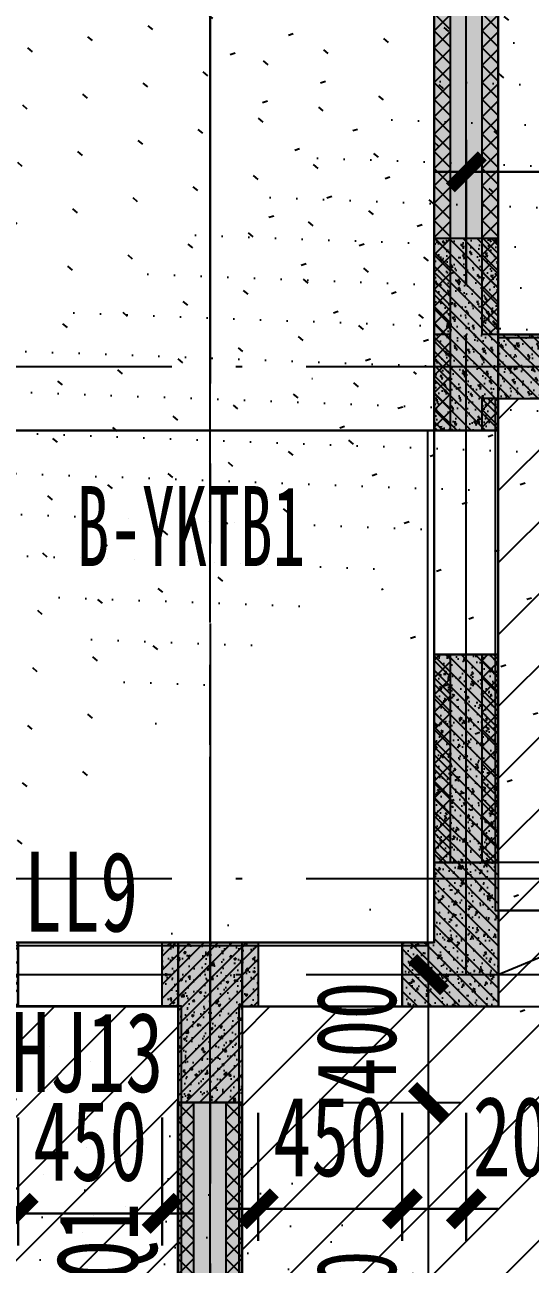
# Model space of a CAD drawing. Extents: x -3200781797 to -8106663, y 494714 to 1244925.
# Drawn here: x -8150380 to -8148801, y 771964 to 775838 of the extents above; entities that cross this region are included whole.
import ezdxf
from ezdxf.enums import TextEntityAlignment as Align
from ezdxf.xclip import XClip

# ---------------------------------------------------------------- set-up
doc = ezdxf.new("R2010")
doc.units = 0
doc.header["$LTSCALE"] = 1000
doc.header["$MEASUREMENT"] = 0
doc.header["$XCLIPFRAME"] = 0
for name, pattern in [('120-墙体$0$CONTINOUS', [0]), ('3#-轴线$0$DOTE', [2.4200000000000004, 2, -0.2, 0.02, -0.2]), ('3#4#5#$0$DASH', [0.35, 0.25, -0.1]), ('3#4#5#模板$0$DASH', [0.35, 0.25, -0.1]), ('4#-标准层$0$CENTER', [2, 1.25, -0.25, 0.25, -0.25]), ('4#-标准层$0$CONTINOUS', [0]), ('CENTER', [2, 1.25, -0.25, 0.25, -0.25]), ('DASH', [0.35, 0.25, -0.1])]:
    doc.linetypes.add(name, pattern=pattern)
doc.layers.get('Defpoints').update_dxf_attribs({"color": 30, "linetype": 'DASH'})
for name, color, linetype in [('120-墙体$0$S-SLAB-HOLE', 5, 'Continuous'), ('120-墙体$0$S-WALL', 40, 'Continuous'), ('120-墙体$0$S-WALL-BEAM', 120, 'Continuous'), ('120-墙体$0$S-WALL-COLU', 252, '120-墙体$0$CONTINOUS'), ('120-墙体$0$S-WALL-COLU-HATC', 16, 'Continuous'), ('120-墙体$0$S-WALL-HATC', 253, 'Continuous'), ('3#-轴线$0$A-ANNO-DOTE', 10, '3#-轴线$0$DOTE'), ('3#4#5#$0$DIM', 3, 'Continuous'), ('3#4#5#$0$PC-SLAB', 6, '3#4#5#$0$DASH'), ('3#4#5#$0$S-ANNO-TEXT', 7, 'Continuous'), ('3#4#5#$0$S-PC-FQ-NYQ', 4, 'Continuous'), ('3#4#5#$0$S-PC-FQ-WYQ', 4, 'Continuous'), ('3#4#5#$0$S-PC-SLAB', 6, 'Continuous'), ('3#4#5#$0$S-WALL-HATC', 253, 'Continuous'), ('3#4#5#模板$0$S-SLAB-TEXT', 120, 'Continuous'), ('4#-标准层$0$S-SLAB', 6, 'Continuous'), ('4#-标准层$0$S-WALL', 40, 'Continuous'), ('4#-标准层$0$S-WALL-COLU', 252, '4#-标准层$0$CONTINOUS'), ('4#-标准层$0$S-WALL-COLU-HATC', 16, 'Continuous'), ('4#-标准层$0$S-WALL-HATC', 253, 'Continuous'), ('4#-标准层$0$THIN', 7, 'Continuous'), ('DIM', 3, 'Continuous'), ('S-PC-FQ-WYQ', 4, 'Continuous'), ('S-WALL-BEAM-TEXT', 2, 'Continuous'), ('S-WALL-COLU-TEXT', 2, 'Continuous'), ('THIN', 7, 'Continuous')]:
    doc.layers.add(name, color=color, linetype=linetype)
doc.layers.add('设备条件', color=5, linetype='Continuous', lineweight=30)
doc.styles.add('3#4#5#$0$外部参照 1$0$宋体', font='', dxfattribs={"width": 0.8})
doc.styles.add('3#4#5#$0$宋体', font='', dxfattribs={"width": 0.8})
doc.styles.add('3#4#5#$0$楷体', font='', dxfattribs={"width": 0.7})
doc.styles.add('TSSD_Dimension', font='', dxfattribs={"width": 0.7})
doc.styles.add('楷体GB312', font='', dxfattribs={"width": 0.8})
doc.styles.get('3#4#5#$0$外部参照 1$0$宋体').set_extended_font_data('SimSun')
doc.styles.get('3#4#5#$0$宋体').set_extended_font_data('SimSun')
doc.styles.get('3#4#5#$0$楷体').set_extended_font_data('KaiTi_GB2312')
doc.styles.get('TSSD_Dimension').set_extended_font_data('KaiTi_GB2312')
doc.styles.get('楷体GB312').set_extended_font_data('楷体_GB2312')
doc.dimstyles.new('3#4#5#$0$TSSD_100_100', dxfattribs={"dimtxt": 250, "dimasz": 100, "dimexe": 100, "dimexo": 250, "dimgap": 100, "dimtad": 1, "dimdec": 0, "dimzin": 0, "dimdsep": 46, "dimtxsty": '3#4#5#$0$楷体', "dimblk": '3#4#5#$0$_ArchTick', "dimcen": 0, "dimdle": 100, "dimclrt": 7, "dimadec": 0, "dimazin": 0, "dimtfac": 1, "dimtdec": 0, "dimtix": 1, "dimtmove": 2, "dimatfit": 3, "dimfxl": 1, "dimtolj": 1, "dimtzin": 0, "dimarcsym": 0})
doc.dimstyles.new('TSSD_100_100', dxfattribs={"dimtxt": 250, "dimasz": 100, "dimexe": 100, "dimexo": 250, "dimgap": 100, "dimtad": 1, "dimdec": 0, "dimzin": 0, "dimdsep": 46, "dimtxsty": 'TSSD_Dimension', "dimblk": 'ARCHTICK', "dimcen": 0, "dimdle": 100, "dimclrt": 7, "dimadec": 0, "dimazin": 0, "dimtfac": 1, "dimtdec": 0, "dimtix": 1, "dimtmove": 2, "dimatfit": 3, "dimfxl": 1, "dimtolj": 1, "dimtzin": 0, "dimarcsym": 0})
doc.dimstyles.new('TSSD_100_100$0', dxfattribs={"dimtxt": 250, "dimasz": 100, "dimexe": 100, "dimexo": 0, "dimgap": 100, "dimtad": 1, "dimdec": 0, "dimzin": 0, "dimdsep": 46, "dimtxsty": 'TSSD_Dimension', "dimblk1": 'ARCHTICK', "dimblk2": 'ARCHTICK', "dimsah": 1, "dimcen": 0, "dimclrt": 7, "dimadec": 0, "dimazin": 0, "dimtfac": 1, "dimtdec": 0, "dimtix": 1, "dimtmove": 2, "dimatfit": 3, "dimldrblk": 'ARCHTICK', "dimfxl": 300, "dimfxlon": 1, "dimtvp": 0.7, "dimtolj": 1, "dimtzin": 0, "dimarcsym": 0})
pattern_1 = [(45, (-7702.687107387464, -122599.998702767), (-112.2532015133644, 112.2532015133644), [])]
pattern_2 = [(49.99999999999999, (-8159258.836946376, 535311.6821926766), (71.72601826007535, -6.275213498259511), [7.5, -82.5]), (355, (-8159258.836946376, 535311.6821926766), (-13.8751333613, 75.21921337000119), [6, -66]), (100.4514, (-8159252.859778376, 535311.1592586766), (57.85093817140216, 68.94395420609536), [6.374018999999974, -70.11421119999957]), (46.18420000000002, (-8159258.836946376, 535331.6821926766), (106.7241048625644, -16.55190143290181), [11.24999999999991, -123.7499999999992]), (96.6356, (-8159249.943271876, 535330.3028619766), (93.46627055487033, 97.41178709004417), [9.561028799999999, -105.1713]), (351.1842, (-8159258.836946376, 535331.6821926766), (93.46619451336272, 97.41186009253246), [9, -99]), (21, (-8159248.836946376, 535326.6821926766), (59.69070521184616, -40.26188906653388), [7.5, -82.5]), (326.0000000000001, (-8159248.836946376, 535326.6821926766), (24.33153319215817, 72.5150045046853), [6, -66]), (71.4514, (-8159243.862723076, 535323.3270320765), (84.02226285814899, 32.25304967099524), [6.374019000000001, -70.1142112]), (37.50000000000001, (-8159258.836946376, 535311.6821926766), (1.215985531729067, 33.28938538313115), [0, -65.19999999999999, 0, -67, 0, -66.25]), (7.499999999999999, (-8159258.836946376, 535311.6821926766), (26.30695374421486, 39.44117118823603), [0, -38.2, 0, -63.7, 0, -25.25]), (327.5, (-8159281.136946376, 535311.6821926766), (53.3822436172409, -2.255487173437976), [0, -25, 0, -78, 0, -103.5]), (317.5, (-8159291.136946376, 535311.6821926766), (58.31861693423862, 10.01049823323177), [0, -32.5, 0, -51.8, 0, -73.5])]
pattern_3 = [(45, (-8159258.836946376, 535311.6821926766), (-22.09708691207961, 22.09708691207961), [])]

# ---------------------------------------------------------------- blocks, each defined once
blk = doc.blocks.new('ll-2f')
at = {"layer": 'S-WALL-BEAM-TEXT', "style": '楷体GB312', "width": 0.7}
blk.add_text('LL9', height=250, dxfattribs=at).set_placement((-8394655.535954084, 773004.133391228))
blk = doc.blocks.new('an-4')
at = {"layer": 'S-WALL-COLU-TEXT', "style": '楷体GB312', "width": 0.7}
blk.add_text('GHJ13', height=250, dxfattribs=at).set_placement((-8453096.06951236, 765830.6417960587))
blk = doc.blocks.new('_ArchTick')
at = {"color": 0, "linetype": 'ByBlock', "const_width": 0.4}
blk.add_lwpolyline([(-0.5, -0.5), (0.5, 0.5)], dxfattribs=at)
blk = doc.blocks.new('*D1542')
at = {"layer": 'Defpoints', "color": 0, "transparency": 16777216}
for p in [(-8393273.590938032, 775375.0611251304), (-8393273.590938032, 774769.5156374373), (-8391523.590938032, 774769.5152454139)]:
    blk.add_point(p, dxfattribs=at)
at = {"layer": 'DIM', "color": 0, "lineweight": -2, "transparency": 16777216}
for p, q in [((-8393273.590938032, 775019.5156374373), (-8393273.590938032, 775475.0611251304)), ((-8391523.590938032, 775019.5152454139), (-8391523.590938032, 775475.0611251304)), ((-8391423.590938032, 775375.0611251304), (-8393373.590938032, 775375.0611251304))]:
    blk.add_line(p, q, dxfattribs=at)
at = {"layer": 'DIM', "color": 0, "lineweight": -2, "transparency": 16777216, "xscale": 100, "yscale": 100, "zscale": 100, "rotation": 180}
blk.add_blockref('_ArchTick', (-8393273.590938032, 775375.0611251304), dxfattribs=at)
at = {"layer": 'DIM', "color": 0, "lineweight": -2, "transparency": 16777216, "xscale": 100, "yscale": 100, "zscale": 100}
blk.add_blockref('_ArchTick', (-8391523.590938032, 775375.0611251304), dxfattribs=at)
at = {"layer": 'DIM', "color": 7, "transparency": 16777216, "insert": (-8392398.590938032, 775600.0611251304), "char_height": 250, "attachment_point": 5, "style": 'TSSD_Dimension'}
blk.add_mtext('\\A1;1750', dxfattribs=at)
blk = doc.blocks.new('*D1520')
at = {"layer": 'Defpoints', "color": 0, "transparency": 16777216}
for p in [(-8394873.590938032, 773002.2214656011), (-8394673.590938032, 772902.2212891907), (-8394873.590938032, 772120.0094388966)]:
    blk.add_point(p, dxfattribs=at)
at = {"layer": 'DIM', "color": 0, "lineweight": -2, "transparency": 16777216}
for p, q in [((-8394873.590938032, 772420.0094388966), (-8394873.590938032, 772020.0094388966)), ((-8394673.590938032, 772420.0094388966), (-8394673.590938032, 772020.0094388966)), ((-8394673.590938032, 772120.0094388966), (-8394873.590938032, 772120.0094388966))]:
    blk.add_line(p, q, dxfattribs=at)
at = {"layer": 'DIM', "color": 0, "lineweight": -2, "transparency": 16777216, "xscale": 100, "yscale": 100, "zscale": 100, "rotation": 180}
blk.add_blockref('_ArchTick', (-8394873.590938032, 772120.0094388966), dxfattribs=at)
at = {"layer": 'DIM', "color": 0, "lineweight": -2, "transparency": 16777216, "xscale": 100, "yscale": 100, "zscale": 100}
blk.add_blockref('_ArchTick', (-8394673.590938032, 772120.0094388966), dxfattribs=at)
at = {"layer": 'DIM', "color": 7, "transparency": 16777216, "insert": (-8395071.991838932, 772345.0094388966), "char_height": 250, "attachment_point": 5, "style": 'TSSD_Dimension'}
blk.add_mtext('\\A1;200', dxfattribs=at)
blk = doc.blocks.new('*D1521')
at = {"layer": 'Defpoints', "color": 0, "transparency": 16777216}
for p in [(-8394673.590938032, 772902.2212891907), (-8394223.591016434, 772902.2212891907), (-8394673.590938032, 772120.0094388966)]:
    blk.add_point(p, dxfattribs=at)
at = {"layer": 'DIM', "color": 0, "lineweight": -2, "transparency": 16777216}
for p, q in [((-8394673.590938032, 772420.0094388966), (-8394673.590938032, 772020.0094388966)), ((-8394223.591016434, 772420.0094388966), (-8394223.591016434, 772020.0094388966)), ((-8394673.590938032, 772120.0094388966), (-8394773.590938032, 772120.0094388966)), ((-8394223.591016434, 772120.0094388966), (-8394673.590938032, 772120.0094388966)), ((-8394223.591016434, 772120.0094388966), (-8394123.591016434, 772120.0094388966))]:
    blk.add_line(p, q, dxfattribs=at)
at = {"layer": 'DIM', "color": 0, "lineweight": -2, "transparency": 16777216, "xscale": 100, "yscale": 100, "zscale": 100}
blk.add_blockref('_ArchTick', (-8394673.590938032, 772120.0094388966), dxfattribs=at)
at = {"layer": 'DIM', "color": 0, "lineweight": -2, "transparency": 16777216, "xscale": 100, "yscale": 100, "zscale": 100, "rotation": 180}
blk.add_blockref('_ArchTick', (-8394223.591016434, 772120.0094388966), dxfattribs=at)
at = {"layer": 'DIM', "color": 7, "transparency": 16777216, "insert": (-8394448.590977233, 772345.0094388966), "char_height": 250, "attachment_point": 5, "style": 'TSSD_Dimension'}
blk.add_mtext('\\A1;450', dxfattribs=at)
blk = doc.blocks.new('*D1522')
at = {"layer": 'Defpoints', "color": 0, "transparency": 16777216}
for p in [(-8393273.590938032, 773002.2214656011), (-8393473.590938028, 772902.2211377553), (-8393273.590938032, 772134.1007905165)]:
    blk.add_point(p, dxfattribs=at)
at = {"layer": 'DIM', "color": 0, "lineweight": -2, "transparency": 16777216}
for p, q in [((-8393473.590938028, 772434.1007905165), (-8393473.590938028, 772034.1007905165)), ((-8393273.590938032, 772434.1007905165), (-8393273.590938032, 772034.1007905165)), ((-8393473.590938028, 772134.1007905165), (-8393573.590938028, 772134.1007905165)), ((-8393473.590938028, 772134.1007905165), (-8393273.590938032, 772134.1007905165)), ((-8393273.590938032, 772134.1007905165), (-8393173.590938032, 772134.1007905165))]:
    blk.add_line(p, q, dxfattribs=at)
at = {"layer": 'DIM', "color": 0, "lineweight": -2, "transparency": 16777216, "xscale": 100, "yscale": 100, "zscale": 100}
blk.add_blockref('_ArchTick', (-8393473.590938028, 772134.1007905165), dxfattribs=at)
at = {"layer": 'DIM', "color": 0, "lineweight": -2, "transparency": 16777216, "xscale": 100, "yscale": 100, "zscale": 100, "rotation": 180}
blk.add_blockref('_ArchTick', (-8393273.590938032, 772134.1007905165), dxfattribs=at)
at = {"layer": 'DIM', "color": 7, "transparency": 16777216, "insert": (-8393075.190037131, 772359.1007905165), "char_height": 250, "attachment_point": 5, "style": 'TSSD_Dimension'}
blk.add_mtext('\\A1;200', dxfattribs=at)
blk = doc.blocks.new('*D1523')
at = {"layer": 'Defpoints', "color": 0, "transparency": 16777216}
for p in [(-8393923.590938032, 772902.2211377553), (-8393473.590938028, 772902.2211377553), (-8393473.590938028, 772134.1007905165)]:
    blk.add_point(p, dxfattribs=at)
at = {"layer": 'DIM', "color": 0, "lineweight": -2, "transparency": 16777216}
for p, q in [((-8393923.590938032, 772434.1007905165), (-8393923.590938032, 772034.1007905165)), ((-8393473.590938028, 772434.1007905165), (-8393473.590938028, 772034.1007905165)), ((-8393923.590938032, 772134.1007905165), (-8394023.590938032, 772134.1007905165)), ((-8393923.590938032, 772134.1007905165), (-8393473.590938028, 772134.1007905165)), ((-8393473.590938028, 772134.1007905165), (-8393373.590938028, 772134.1007905165))]:
    blk.add_line(p, q, dxfattribs=at)
at = {"layer": 'DIM', "color": 0, "lineweight": -2, "transparency": 16777216, "xscale": 100, "yscale": 100, "zscale": 100}
blk.add_blockref('_ArchTick', (-8393923.590938032, 772134.1007905165), dxfattribs=at)
at = {"layer": 'DIM', "color": 0, "lineweight": -2, "transparency": 16777216, "xscale": 100, "yscale": 100, "zscale": 100, "rotation": 180}
blk.add_blockref('_ArchTick', (-8393473.590938028, 772134.1007905165), dxfattribs=at)
at = {"layer": 'DIM', "color": 7, "transparency": 16777216, "insert": (-8393698.59093803, 772359.1007905165), "char_height": 250, "attachment_point": 5, "style": 'TSSD_Dimension'}
blk.add_mtext('\\A1;450', dxfattribs=at)
blk = doc.blocks.new('3#4#5#模板$0$A$C4139bdaf')
h = blk.add_hatch()
h.set_pattern_fill('ANSI31', color=251, scale=100)
h.set_pattern_definition(pattern_1)
h.paths.add_polyline_path([(17649.99894117552, 3600.000498155889), (20099.99894117552, 3600.000498155889), (20099.99894117552, 1700.000498155816), (20899.99894117552, 1700.000498155845), (20899.99894117552, 200.0004981558304), (17649.99894117552, 200.0004981558304)])
h = blk.add_hatch()
h.set_pattern_fill('ANSI31', color=251, scale=100)
h.set_pattern_definition(pattern_1)
h.paths.add_polyline_path([(24349.99894117552, 3600.000498155889), (21899.99894117552, 3600.000498155889), (21899.99894117552, 1700.000498155816), (21099.99894117552, 1700.000498155845), (21099.99894117552, 200.0004981558304), (24349.99894117552, 200.0004981558304)])
at = {"linetype": '3#4#5#模板$0$DASH'}
for points in [[(17449.99894117552, 3800.000498155889), (20299.99894117552, 3800.000498155889), (20299.99894117552, 1900.00049815583), (21099.99894117552, 1900.00049815586), (21099.99894117552, 0.0004981558304280043), (17449.99894117552, 0.0004981558304280043)], [(24549.99894117552, 3800.000498155889), (21699.99894117552, 3800.000498155889), (21699.99894117552, 1900.00049815583), (20899.99894117552, 1900.00049815586), (20899.99894117552, 0.0004981558304280043), (24549.99894117552, 0.0004981558304280043)], [(17649.99894117552, 3600.000498155889), (20099.99894117552, 3600.000498155889), (20099.99894117552, 1700.000498155816), (20899.99894117552, 1700.000498155845), (20899.99894117552, 200.0004981558304), (17649.99894117552, 200.0004981558304)], [(24349.99894117552, 3600.000498155889), (21899.99894117552, 3600.000498155889), (21899.99894117552, 1700.000498155816), (21099.99894117552, 1700.000498155845), (21099.99894117552, 200.0004981558304), (24349.99894117552, 200.0004981558304)]]:
    blk.add_lwpolyline(points, close=True, dxfattribs=at)
blk = doc.blocks.new('3#4#5#$0$B-YWQ6')
at = {"layer": '3#4#5#$0$S-PC-FQ-WYQ'}
h = blk.add_hatch(dxfattribs=at)
h.set_pattern_fill('ANSI37', color=256, scale=12, angle=90)
h.set_pattern_definition([(135, (-989707.8429496246, 842389.8077511969), (-26.94076836320746, -26.94076836320745), []), (225, (-989707.8429496246, 842389.8077511969), (26.94076836320745, -26.94076836320746), [])])
h.paths.add_polyline_path([(-127905.2501225748, 326688.3582546908), (-127855.2501228041, 326688.3616408699), (-127855.4329784815, 329388.3912538569), (-127905.4329784815, 329388.3912538569)])
h.paths.add_polyline_path([(-127855.2365838158, 326488.4462222033), (-127905.2365835865, 326488.4428360242), (-127905.2298080935, 326388.3965487699), (-127855.2298080935, 326388.3965487699)])
h = blk.add_hatch(dxfattribs=at)
h.set_pattern_fill('ANSI37', color=256, scale=12, angle=90)
h.set_pattern_definition([(135, (-989557.8429524016, 842389.8077512046), (-26.94076836320746, -26.94076836320745), []), (225, (-989557.8429524016, 842389.8077512046), (26.94076836320745, -26.94076836320746), [])])
h.paths.add_polyline_path([(-127755.2298108707, 326388.3965487774), (-127705.2298108707, 326388.3965487774), (-127705.4329812587, 329388.3912538645), (-127755.4329812587, 329388.3912538645)])
h = blk.add_hatch(dxfattribs=at)
h.set_pattern_fill('ANSI37', color=256, scale=12, angle=90)
h.set_pattern_definition([(135, (-989707.6041484298, 838589.8080073441), (-26.94076836320746, -26.94076836320745), []), (225, (-989707.6041484298, 838589.8080073441), (26.94076836320745, -26.94076836320746), [])])
h.paths.add_polyline_path([(-127905.4323774343, 325038.3215355956), (-127855.4323774343, 325038.3215355956), (-127855.1941772867, 325688.391510004), (-127905.1941772867, 325688.391510004)])
h = blk.add_hatch(dxfattribs=at)
h.set_pattern_fill('ANSI37', color=256, scale=12, angle=90)
h.set_pattern_definition([(135, (-989557.6041512068, 838589.8080073516), (-26.94076836320746, -26.94076836320745), []), (225, (-989557.6041512068, 838589.8080073516), (26.94076836320745, -26.94076836320746), [])])
h.paths.add_polyline_path([(-127755.4323802115, 325038.321535603), (-127705.4323802115, 325038.321535603), (-127705.1941800639, 325688.3915100115), (-127755.1941800639, 325688.3915100115)])
for p, q in [((-127906.0000690809, 326688.3582039018), (-127855.2501228041, 326688.3616408699)), ((-127905.2433562314, 326488.4428355655), (-127855.2365838158, 326488.4462222033))]:
    blk.add_line(p, q, dxfattribs=at)
blk.add_lwpolyline([(-127855.2501228041, 326688.3616408699), (-127855.4329784815, 329388.3912538569), (-127905.4329784815, 329388.3912538569), (-127905.2298080935, 326388.3965487699), (-127855.2298080935, 326388.3965487699), (-127855.2365838158, 326488.4462222033)], dxfattribs=at)
for points in [[(-127905.4329787674, 329388.3912538569), (-127705.4329784238, 329388.3912538569), (-127705.2298080358, 326388.3965487774), (-127905.2298083794, 326388.3965487774)], [(-127755.2298108707, 326388.3965487774), (-127705.2298108707, 326388.3965487774), (-127705.4329812587, 329388.3912538645), (-127755.4329812587, 329388.3912538645)], [(-127905.4327508085, 326388.396631066), (-127705.1947088777, 326388.396631066), (-127705.1947088777, 325688.3965545463), (-127905.4327508085, 325688.3965545463)], [(-127905.4323774343, 325038.3215355956), (-127855.4323774343, 325038.3215355956), (-127855.1941772867, 325688.391510004), (-127905.1941772867, 325688.391510004)], [(-127905.1941775726, 325688.391510004), (-127705.194177229, 325688.391510004), (-127705.4323773766, 325038.321535603), (-127905.4323777203, 325038.321535603)], [(-127755.4323802115, 325038.321535603), (-127705.4323802115, 325038.321535603), (-127705.1941800639, 325688.3915100115), (-127755.1941800639, 325688.3915100115)]]:
    blk.add_lwpolyline(points, close=True, dxfattribs=at)
blk = doc.blocks.new('3#4#5#$0$_ArchTick')
at = {"color": 0, "linetype": 'ByBlock', "const_width": 0.4}
blk.add_lwpolyline([(-0.5, -0.5), (0.5, 0.5)], dxfattribs=at)
blk = doc.blocks.new('*D3532')
at = {"layer": '3#4#5#$0$DIM', "color": 0, "lineweight": -2, "transparency": 16777216}
for p, q in [((21682.29874132615, -7099.999878339531), (21682.29874132615, -5500.143101038471)), ((21349.34459907425, -5600.143101038471), (21782.29874132615, -5600.143101038471)), ((21350.58014045098, -6999.999878339531), (21782.29874132615, -6999.999878339531))]:
    blk.add_line(p, q, dxfattribs=at)
at = {"layer": 'Defpoints', "color": 0, "transparency": 16777216}
for p in [(21099.34459907425, -5600.143101038471), (21682.29874132615, -5600.143101038471), (21100.58014045098, -6999.999878339531)]:
    blk.add_point(p, dxfattribs=at)
at = {"layer": '3#4#5#$0$DIM', "color": 0, "lineweight": -2, "transparency": 16777216, "xscale": 100, "yscale": 100, "zscale": 100}
for p, rotation in [((21682.29874132615, -5600.143101038471), 90), ((21682.29874132615, -6999.999878339531), 270)]:
    blk.add_blockref('3#4#5#$0$_ArchTick', p, dxfattribs=dict(at, rotation=rotation))
at = {"layer": '3#4#5#$0$DIM', "color": 7, "transparency": 16777216, "insert": (21457.29874132615, -6300.071489689005), "char_height": 250, "attachment_point": 5, "rotation": 90, "style": '3#4#5#$0$楷体'}
blk.add_mtext('\\A1;1400', dxfattribs=at)
blk = doc.blocks.new('3#4#5#$0$B-YNQ1')
at = {"layer": '3#4#5#$0$S-PC-FQ-WYQ'}
h = blk.add_hatch(dxfattribs=at)
h.set_pattern_fill('ANSI37', color=256, scale=12, angle=180)
h.set_pattern_definition([(225, (-660607.1781414961, -535164.0255354154), (26.94076836320745, -26.94076836320746), []), (315, (-660607.1781414961, -535164.0255354154), (26.94076836320746, 26.94076836320745), [])])
h.paths.add_polyline_path([(-146055.7440335318, 326638.38548242), (-146055.7440335318, 326688.38548242), (-147455.7616441562, 326688.3844357273), (-147455.7616441562, 326638.3844357273)])
h = blk.add_hatch(dxfattribs=at)
h.set_pattern_fill('ANSI37', color=256, scale=12, angle=180)
h.set_pattern_definition([(225, (-660607.1781414887, -535314.0255326384), (26.94076836320745, -26.94076836320746), []), (315, (-660607.1781414887, -535314.0255326384), (26.94076836320746, 26.94076836320745), [])])
h.paths.add_polyline_path([(-146055.7440335243, 326488.3854851972), (-146055.7440335243, 326538.3854851972), (-147455.7616441487, 326538.3844385045), (-147455.7616441487, 326488.3844385045)])
for points in [[(-147455.7616441487, 326488.3844382186), (-147455.7616441487, 326688.3844385623), (-146055.7440335318, 326688.3854852549), (-146055.7440335318, 326488.3854849113)], [(-146055.7440335318, 326638.38548242), (-146055.7440335318, 326688.38548242), (-147455.7616441562, 326688.3844357273), (-147455.7616441562, 326638.3844357273)], [(-146055.7440335243, 326488.3854851972), (-146055.7440335243, 326538.3854851972), (-147455.7616441487, 326538.3844385045), (-147455.7616441487, 326488.3844385045)]]:
    blk.add_lwpolyline(points, close=True, dxfattribs=at)
blk = doc.blocks.new('*D3521')
at = {"layer": '3#4#5#$0$DIM', "color": 0, "lineweight": -2, "transparency": 16777216}
for p, q in [((21682.29874132627, -5200.191825582473), (21682.29874132627, -5100.191825582473)), ((21513.1088060171, -5200.191825582473), (21782.29874132627, -5200.191825582473)), ((21682.29874132627, -5600.143101038471), (21682.29874132627, -5200.191825582473)), ((21513.1088060171, -5600.143101038471), (21782.29874132627, -5600.143101038471)), ((21682.29874132627, -5600.143101038471), (21682.29874132627, -5700.143101038471))]:
    blk.add_line(p, q, dxfattribs=at)
at = {"layer": 'Defpoints', "color": 0, "transparency": 16777216}
for p in [(21263.1088060171, -5200.191825582473), (21682.29874132627, -5200.191825582473), (21263.1088060171, -5600.143101038471)]:
    blk.add_point(p, dxfattribs=at)
at = {"layer": '3#4#5#$0$DIM', "color": 0, "lineweight": -2, "transparency": 16777216, "xscale": 100, "yscale": 100, "zscale": 100}
for p, rotation in [((21682.29874132627, -5200.191825582473), 270), ((21682.29874132627, -5600.143101038471), 90)]:
    blk.add_blockref('3#4#5#$0$_ArchTick', p, dxfattribs=dict(at, rotation=rotation))
at = {"layer": '3#4#5#$0$DIM', "color": 7, "transparency": 16777216, "insert": (21457.29874132626, -5400.167463310477), "char_height": 250, "attachment_point": 5, "rotation": 90, "style": '3#4#5#$0$楷体'}
blk.add_mtext('\\A1;400', dxfattribs=at)
blk = doc.blocks.new('3#4#5#$0$A$C7C4D4DCF')
at = {"layer": '3#4#5#$0$S-PC-SLAB'}
blk.add_lwpolyline([(20320.26212703699, 7799.856764026452), (21679.23046892555, 7799.856764026452), (21679.23046892555, 6189.997998516599), (20320.26212703699, 6189.997998516599)], close=True, dxfattribs=at)
at = {"layer": '3#4#5#$0$PC-SLAB', "linetype": 'ByBlock', "style": '3#4#5#$0$外部参照 1$0$宋体', "width": 0.6}
blk.add_text('B-YKTB1', height=250, rotation=359.9999999998562, dxfattribs=at).set_placement((20939.94664763359, 7501.566941764002), align=Align.MIDDLE)
blk = doc.blocks.new('3#4#5#$0$ban3')
at = {"layer": '3#4#5#$0$S-WALL-HATC', "ltscale": 100}
h = blk.add_hatch(dxfattribs=at)
h.set_pattern_fill('AR-CONC', color=256, scale=25, angle=-270.0000000000001, style=0)
h.set_pattern_definition([(139.9999999999999, (-37341029879.81102, -2020433658.351167), (15.6880337456489, 179.3150456501884), [18.75, -206.25]), (84.99999999999994, (-37341029879.81102, -2020433658.351167), (-188.048033425003, -34.68783340324987), [15, -165]), (190.4513999999999, (-37341029878.50368, -2020433643.408247), (-172.3598855152383, 144.6273454285055), [15.93504749999986, -175.2855279999978]), (136.1841999999999, (-37341029929.81102, -2020433658.351167), (41.37975358225471, 266.8102621564111), [28.125, -309.375]), (186.6356, (-37341029926.36269, -2020433636.116981), (-243.5294677251103, 233.665676387176), [23.902572, -262.92825]), (81.18419999999995, (-37341029929.81102, -2020433658.351167), (-243.529650231331, 233.665486283407), [22.5, -247.5]), (111, (-37341029917.31102, -2020433633.351167), (100.6547226663348, 149.2267630296154), [18.75, -206.25]), (55.99999999999998, (-37341029917.31102, -2020433633.351167), (-181.2875112617132, 60.82883298039556), [15, -165]), (161.4514, (-37341029908.92312, -2020433620.915609), (-80.63262417748795, 210.0556571453725), [15.9350475, -175.285528]), (127.5, (-37341029879.81102, -2020433658.351167), (-83.22346345782788, 3.039963829322726), [0, -162.9999999999978, 0, -167.4999999999978, 0, -165.6249999999978]), (97.49999999999993, (-37341029879.81102, -2020433658.351167), (-98.60292797059002, 65.76738436053722), [0, -95.5, 0, -159.25, 0, -63.125]), (57.49999999999993, (-37341029879.81102, -2020433714.101167), (5.638717933595033, 133.4556090431022), [0, -62.5, 0, -195, 0, -258.75]), (47.49999999999995, (-37341029879.81102, -2020433739.101167), (-25.02624558307933, 145.7965423355966), [0, -81.25, 0, -129.5, 0, -183.75])])
h.paths.add_polyline_path([(-214282.0075875558, 407875.9277280352), (-214282.0075875558, 408175.9277280352), (-211832.3804074041, 408175.221341892), (-211832.380407404, 407875.221341892)])
at = {"layer": '3#4#5#$0$S-PC-SLAB'}
for points in [[(-211832.000995802, 409964.9999670067), (-211832.000995802, 412984.9999670067), (-214532.000995802, 412984.9999670067), (-214532.000995802, 409964.9999670067)], [(-214292.0078049984, 409775.0002631896), (-211822.0078049995, 409775.0002631896), (-211822.0078049995, 408175.9277280352), (-214292.0078049984, 408175.9277280352)], [(-214292.0078736024, 406375.9155135542), (-211022.0078736036, 406375.9155135542), (-211022.007587557, 407875.9277280353), (-214292.0075875558, 407875.9277280352)]]:
    blk.add_lwpolyline(points, close=True, dxfattribs=at)
at = {"layer": '3#4#5#$0$S-WALL-HATC', "ltscale": 100}
blk.add_lwpolyline([(-214282.0075875558, 407875.9277280352), (-214282.0075875558, 408175.9277280352), (-211832.3804074041, 408175.221341892), (-211832.380407404, 407875.221341892)], close=True, dxfattribs=at)
blk = doc.blocks.new('3#4#5#$0$5#')
at = {"layer": '3#4#5#$0$S-ANNO-TEXT'}
blk.add_blockref('3#4#5#$0$ban3', (378828.7940562447, -247400.000215945), dxfattribs=at)
at = {"layer": '3#4#5#$0$S-ANNO-TEXT', "xscale": -1}
blk.add_blockref('3#4#5#$0$ban3', (-43034.90157780028, -247400.4721099574), dxfattribs=at)
blk = doc.blocks.new('120-墙体$0$A$C8f34f6bc')
at = {"layer": '120-墙体$0$S-SLAB-HOLE'}
blk.add_lwpolyline([(-350.0000000000002, -5000), (-350.0000000000002, -4650), (-7.105427357601002e-14, -4650), (0, -5000)], close=True, dxfattribs=at)
blk.add_lwpolyline([(0, -5000), (-248.2317736557453, -4896.88676487864), (-350.0000000000002, -4650)], dxfattribs=at)
blk = doc.blocks.new('120-墙体')
at = {"layer": '120-墙体$0$S-WALL-COLU-HATC'}
h = blk.add_hatch(dxfattribs=at)
h.set_pattern_fill('AR-CONC', color=256, scale=10, angle=180)
h.set_pattern_definition([(230, (-15637.05247968875, 223941.5126408452), (-71.72601826007535, 6.27521349825952), [7.5, -82.5]), (175, (-15637.05247968875, 223941.5126408452), (13.87513336129999, -75.21921337000119), [6, -66]), (280.4514, (-15643.02964768873, 223942.0355748452), (-57.85093817140217, -68.94395420609536), [6.374018999999977, -70.11421119999963]), (226.1842, (-15637.05247968875, 223921.5126408452), (-106.7241048625644, 16.55190143290182), [11.24999999999993, -123.7499999999994]), (276.6356, (-15645.94615418874, 223922.8919715452), (-93.46627055487033, -97.41178709004417), [9.561028799999976, -105.1712999999998]), (171.1842, (-15637.05247968875, 223921.5126408452), (-93.46619451336272, -97.41186009253246), [9, -99]), (201, (-15647.05247968875, 223926.5126408452), (-59.69070521184616, 40.2618890665339), [7.5, -82.5]), (146, (-15647.05247968875, 223926.5126408452), (-24.33153319215818, -72.5150045046853), [6, -66]), (251.4514, (-15652.02670298875, 223929.8678014452), (-84.02226285814899, -32.25304967099522), [6.374018999999993, -70.11421119999987]), (217.5, (-15637.05247968875, 223941.5126408452), (-1.215985531729071, -33.28938538313115), [0, -65.19999999999999, 0, -67, 0, -66.25]), (187.5, (-15637.05247968875, 223941.5126408452), (-26.30695374421487, -39.44117118823603), [0, -38.19999999999999, 0, -63.7, 0, -25.25]), (147.5, (-15614.75247968873, 223941.5126408452), (-53.3822436172409, 2.255487173437982), [0, -24.99999999999999, 0, -77.99999999999996, 0, -103.5]), (137.5, (-15604.75247968873, 223941.5126408452), (-58.31861693423862, -10.01049823323176), [0, -32.5, 0, -51.8, 0, -73.5])])
h.paths.add_polyline_path([(-100, -3100.000000539585), (-99.98422405263409, -2800.000000539585), (100.0157759473659, -2800.000000539586), (100, -3300.000000539585), (100, -3400), (-100, -3400), (-100, -3300), (-399.9999080896378, -3300), (-399.9999080896378, -3100.000000000233)])
h = blk.add_hatch(dxfattribs=at)
h.set_pattern_fill('ANSI31', color=256, scale=250, angle=180, style=0)
h.set_pattern_definition([(225, (-15637.05247968875, 223941.5126408452), (22.09708691207961, -22.09708691207961), [])])
h.paths.add_polyline_path([(-100, -3100.000000539585), (-99.98422405263409, -2800.000000539585), (100.0157759473659, -2800.000000539586), (100, -3300.000000539585), (100, -3400), (-100, -3400), (-100, -3300), (-399.9999080896378, -3300), (-399.9999080896378, -3100.000000000233)])
h = blk.add_hatch(dxfattribs=at)
h.set_pattern_fill('AR-CONC', color=256, scale=10)
h.set_pattern_definition([(49.99999999999999, (12337.0756467121, -241757.8336407725), (71.72601826007535, -6.275213498259511), [7.5, -82.5]), (355, (12337.0756467121, -241757.8336407725), (-13.8751333613, 75.21921337000119), [6, -66]), (100.4514, (12343.05281471211, -241758.3565747725), (57.85093817140216, 68.94395420609536), [6.374018999999977, -70.11421119999963]), (46.18420000000002, (12337.0756467121, -241737.8336407725), (106.7241048625644, -16.55190143290181), [11.24999999999991, -123.7499999999993]), (96.6356, (12345.96932121209, -241739.2129714725), (93.46627055487033, 97.41178709004417), [9.561028799999999, -105.1713]), (351.1842, (12337.0756467121, -241737.8336407725), (93.46619451336272, 97.41186009253246), [9, -99]), (21, (12347.0756467121, -241742.8336407725), (59.69070521184616, -40.26188906653388), [7.5, -82.5]), (326.0000000000001, (12347.0756467121, -241742.8336407725), (24.33153319215817, 72.5150045046853), [6, -66]), (71.4514, (12352.0498700121, -241746.1888013725), (84.02226285814899, 32.25304967099524), [6.374019000000001, -70.1142112]), (37.50000000000001, (12337.0756467121, -241757.8336407725), (1.215985531729067, 33.28938538313115), [0, -65.19999999999999, 0, -67, 0, -66.25]), (7.499999999999999, (12337.0756467121, -241757.8336407725), (26.30695374421486, 39.44117118823603), [0, -38.2, 0, -63.7, 0, -25.25]), (327.5, (12314.77564671211, -241757.8336407725), (53.3822436172409, -2.255487173437976), [0, -25, 0, -78, 0, -103.5]), (317.5, (12304.77564671211, -241757.8336407725), (58.31861693423862, 10.01049823323177), [0, -32.5, 0, -51.8, 0, -73.5])])
h.paths.add_polyline_path([(100, -4100), (-100, -4100), (-100.0000000000073, -4750), (100, -4750)])
h = blk.add_hatch(dxfattribs=at)
h.set_pattern_fill('ANSI31', color=256, scale=250, style=0)
h.set_pattern_definition([(45, (12337.0756467121, -241757.8336407725), (-22.09708691207961, 22.09708691207961), [])])
h.paths.add_polyline_path([(-100.0000000000073, -4750), (100, -4750), (100, -4100), (-100, -4100)])
h = blk.add_hatch(dxfattribs=at)
h.set_pattern_fill('AR-CONC', color=256, scale=10)
h.set_pattern_definition([(49.99999999999999, (-6817.545511106262, -243940.3517896836), (71.72601826007535, -6.275213498259511), [7.5, -82.5]), (355, (-6817.545511106262, -243940.3517896836), (-13.8751333613, 75.21921337000119), [6, -66]), (100.4514, (-6811.56834310625, -243940.8747236836), (57.85093817140216, 68.94395420609536), [6.374018999999979, -70.11421119999966]), (46.18420000000002, (-6817.545511106262, -243920.3517896836), (106.7241048625644, -16.55190143290181), [11.24999999999992, -123.7499999999993]), (96.6356, (-6808.651836606266, -243921.7311203836), (93.46627055487033, 97.41178709004417), [9.561028799999999, -105.1713]), (351.1842, (-6817.545511106262, -243920.3517896836), (93.46619451336272, 97.41186009253246), [9, -99]), (21, (-6807.545511106262, -243925.3517896836), (59.69070521184616, -40.26188906653388), [7.5, -82.5]), (326.0000000000001, (-6807.545511106262, -243925.3517896836), (24.33153319215817, 72.5150045046853), [6, -66]), (71.4514, (-6802.571287806262, -243928.7069502836), (84.02226285814899, 32.25304967099524), [6.374019000000001, -70.1142112]), (37.50000000000001, (-6817.545511106262, -243940.3517896836), (1.215985531729067, 33.28938538313115), [0, -65.19999999999999, 0, -67, 0, -66.25]), (7.499999999999999, (-6817.545511106262, -243940.3517896836), (26.30695374421486, 39.44117118823603), [0, -38.2, 0, -63.7, 0, -25.25]), (327.5, (-6839.84551110625, -243940.3517896836), (53.3822436172409, -2.255487173437976), [0, -25, 0, -78, 0, -103.5]), (317.5, (-6849.84551110625, -243940.3517896836), (58.31861693423862, 10.01049823323177), [0, -32.5, 0, -51.8, 0, -73.5])])
h.paths.add_polyline_path([(100, -5000), (99.98422405263409, -4750), (-100.0157759473659, -4750), (-100, -5200), (200, -5199.999803988176), (200, -4999.999803988409)])
h = blk.add_hatch(dxfattribs=at)
h.set_pattern_fill('ANSI31', color=256, scale=250, style=0)
h.set_pattern_definition([(45, (-6817.545511106262, -243940.3517896836), (-22.09708691207961, 22.09708691207961), [])])
h.paths.add_polyline_path([(100, -5000), (99.98422405263409, -4750), (-100.0157759473659, -4750), (-100, -5200), (200, -5199.999803988176), (200, -4999.999803988409)])
at = {"layer": '120-墙体$0$S-WALL-HATC'}
for points in [[(100, 99.99999999999955), (-100, -100), (-100, -3100), (-33.33333333331393, -3200.000000000001), (100, -3200)], [(-33.33333333331393, -3200.000000000001), (-100, -3100), (-1750, -3100), (-1750.000000000015, -3300), (-100, -3300)], [(-33.33333333331393, -3200.000000000001), (-100, -3300), (-100, -3400), (100, -3400), (100, -3200)], [(100, -4100), (-100, -4100), (-100, -5200), (100, -5000)], [(200, -5200), (200, -5000), (100, -5000), (-100, -5200)]]:
    blk.add_hatch(color=256, dxfattribs=at).paths.add_polyline_path(points)
at = {"layer": '120-墙体$0$S-WALL'}
for p, q in [((100, 99.99999999999955), (100, -3200)), ((-100, -100), (-100, -3100)), ((-100, -3100), (-1650, -3100)), ((100, -3200), (100, -3400)), ((-100, -3300), (-1650.000000000015, -3300)), ((-100, -3300), (-100, -3400)), ((-100, -3400), (100, -3400)), ((-100, -4100), (100, -4100)), ((-100, -4100), (-100, -5200)), ((100, -4100), (100, -5000)), ((200, -5000), (100, -5000)), ((200, -5000), (200, -5200)), ((200, -5200), (-100, -5200))]:
    blk.add_line(p, q, dxfattribs=at)
at = {"layer": '120-墙体$0$S-WALL-BEAM'}
for points in [[(100.0003920234158, -3400), (-100, -3400), (-100.0001960117079, -4100), (100.0001960117079, -4100)], [(700, -5200.000196011708), (700, -4999.999803988292), (200, -4999.999607976584), (200, -5200)]]:
    blk.add_lwpolyline(points, close=True, dxfattribs=at)
at = {"layer": '120-墙体$0$S-WALL-COLU', "linetype": 'ByBlock'}
for points in [[(-100, -3100.000000539585), (-99.98422405263409, -2800.000000539585), (100.0157759473659, -2800.000000539586), (100, -3300.000000539585), (100, -3400), (-100, -3400), (-100, -3300), (-399.9999080896378, -3300), (-399.9999080896378, -3100.000000000233), (-100, -3100.000000539585)], [(100, -5000), (99.98422405263409, -4750), (-100.0157759473659, -4750), (-100, -5200), (200, -5199.999803988176), (200, -4999.999803988409), (100, -5000)]]:
    blk.add_lwpolyline(points, dxfattribs=at)
at = {"layer": '120-墙体$0$S-WALL-COLU', "lineweight": -2}
blk.add_lwpolyline([(100, -4100), (-100, -4100), (-100.0000000000073, -4750), (100, -4750)], close=True, dxfattribs=at)
blk.add_blockref('120-墙体$0$A$C8f34f6bc', (-100, -100))
blk = doc.blocks.new('3#-轴线')
at = {"layer": '3#-轴线$0$A-ANNO-DOTE'}
for points in [[(20900, -16100), (20900, 5500)], [(21700, -5100), (21700, 5500)], [(-3000, -3200), (44800, -3200)], [(-3000, -4800), (44800, -4800)], [(-3000, -5100), (44800, -5100)]]:
    blk.add_lwpolyline(points, dxfattribs=at)
blk = doc.blocks.new('bim-f2-4')
at = {"layer": 'DIM'}
for base, p1, p2, dimstyle, picture, middle in [((-8393273.590938032, 775375.0611251304), (-8391523.590938032, 774769.5152454139), (-8393273.590938032, 774769.5156374373), 'TSSD_100_100', '*D1542', (-8392398.590938032, 775600.0611251304)), ((-8394673.590938032, 772120.0094388966), (-8394223.591016434, 772902.2212891907), (-8394673.590938032, 772902.2212891907), 'TSSD_100_100$0', '*D1521', (-8394448.590977233, 772345.0094388966)), ((-8393473.590938028, 772134.1007905165), (-8393923.590938032, 772902.2211377553), (-8393473.590938028, 772902.2211377553), 'TSSD_100_100$0', '*D1523', (-8393698.59093803, 772359.1007905165))]:
    dim = blk.add_linear_dim(base=base, p1=p1, p2=p2, dimstyle=dimstyle, dxfattribs=at)
    dim.commit()
    dim.dimension.update_dxf_attribs({"geometry": picture, "text_midpoint": middle})
for base, p1, p2, picture, middle in [((-8394873.590938032, 772120.0094388966), (-8394673.590938032, 772902.2212891907), (-8394873.590938032, 773002.2214656011), '*D1520', (-8395071.991838932, 772345.0094388966)), ((-8393273.590938032, 772134.1007905165), (-8393473.590938028, 772902.2211377553), (-8393273.590938032, 773002.2214656011), '*D1522', (-8393075.190037131, 772359.1007905165))]:
    dim = blk.add_linear_dim(base=base, p1=p1, p2=p2, dimstyle='TSSD_100_100$0', dxfattribs=at)
    dim.commit()
    dim.dimension.update_dxf_attribs({"geometry": picture, "text_midpoint": middle, "dimtype": 128})
blk = doc.blocks.new('3#4#5#$0$A$C53EF3948')
at = {"layer": '3#4#5#$0$S-PC-FQ-WYQ', "xscale": -1}
blk.add_blockref('3#4#5#$0$B-YWQ6', (-106005.9361222222, -329888.5341169708), dxfattribs=at)
at = {"layer": '3#4#5#$0$S-PC-FQ-WYQ', "rotation": 89.92223761843483}
blk.add_blockref('3#4#5#$0$B-YNQ1', (347785.6573970683, 140012.082079272), dxfattribs=at)
at = {"layer": '3#4#5#$0$S-PC-FQ-NYQ', "style": '3#4#5#$0$宋体', "width": 0.7}
blk.add_text('B-YNQ1', height=250, rotation=90, dxfattribs=at).set_placement((20649.77351448417, -6628.16658173711, -1.357726094855704e-08), align=Align.MIDDLE_LEFT)
at = {"layer": '3#4#5#$0$DIM'}
for base, p1, p2, picture, middle in [((21682.29874132627, -5200.191825582473), (21263.10880601709, -5600.143101038469), (21263.10880601709, -5200.191825582471), '*D3521', (21457.29874132626, -5400.167463310477)), ((21682.29874132615, -5600.143101038471), (21100.58014045097, -6999.999878339528), (21099.34459907425, -5600.143101038469), '*D3532', (21457.29874132615, -6300.071489689005))]:
    dim = blk.add_linear_dim(base=base, p1=p1, p2=p2, angle=90, dimstyle='3#4#5#$0$TSSD_100_100', dxfattribs=at)
    dim.commit()
    dim.dimension.update_dxf_attribs({"geometry": picture, "text_midpoint": middle})

msp = doc.modelspace()

# ---------------------------------------------------------------- hatches: boundary and pattern name
at = {"layer": '4#-标准层$0$S-WALL-COLU-HATC'}
h = msp.add_hatch(dxfattribs=at)
h.set_pattern_fill('AR-CONC', color=256, scale=10)
h.set_pattern_definition(pattern_2)
h.paths.add_polyline_path([(-8149950.43551159, 772969.5158334491), (-8149650.43551159, 772969.5158334491), (-8149650.435433185, 772769.5154610268), (-8149700.435550792, 772769.5154414256), (-8149700.43551159, 772469.5158334491), (-8149900.43551159, 772469.5158334491), (-8149900.43551159, 772769.5156374373), (-8149950.435589995, 772769.5154610268)])
h = msp.add_hatch(dxfattribs=at)
h.set_pattern_fill('ANSI31', color=256, scale=250, style=0)
h.set_pattern_definition(pattern_3)
h.paths.add_polyline_path([(-8149700.435550792, 772769.5154414256), (-8149650.435433185, 772769.5154610268), (-8149650.43551159, 772969.5158334491), (-8149950.43551159, 772969.5158334491), (-8149950.435589995, 772769.5154610268), (-8149900.43551159, 772769.5156374373), (-8149900.43551159, 772469.5158334491), (-8149700.43551159, 772469.5158334491)])
h = msp.add_hatch(dxfattribs=at)
h.set_pattern_fill('AR-CONC', color=256, scale=10)
h.set_pattern_definition(pattern_2)
h.paths.add_polyline_path([(-8149900.43551159, 772969.5158334491), (-8149650.43551159, 772969.5158334491), (-8149650.43551159, 772769.5156374373), (-8149700.43551159, 772769.5154414256), (-8149700.43551159, 772469.5158334491), (-8149900.43551159, 772469.5158334491)])
h = msp.add_hatch(dxfattribs=at)
h.set_pattern_fill('ANSI31', color=256, scale=250, style=0)
h.set_pattern_definition(pattern_3)
h.paths.add_polyline_path([(-8149700.43551159, 772769.5154414256), (-8149650.43551159, 772769.5156374373), (-8149650.43551159, 772969.5158334491), (-8149900.43551159, 772969.5158334491), (-8149900.43551159, 772469.5158334491), (-8149700.43551159, 772469.5158334491)])
at = {"layer": '4#-标准层$0$S-WALL-HATC'}
msp.add_hatch(color=256, dxfattribs=at).paths.add_polyline_path([(-8149700.43551159, 770669.5346861975), (-8149900.43551159, 770669.5346861975), (-8149900.43551159, 772769.534294174), (-8149950.43551159, 772769.534294174), (-8149950.43551159, 772969.5346861975), (-8149650.43551159, 772969.5346861975), (-8149650.43551159, 772769.534294174), (-8149700.43551159, 772769.534294174)])

# ---------------------------------------------------------------- linework, layer by layer
at = {"layer": '4#-标准层$0$S-SLAB'}
for points in [[(-8149100.435903611, 772969.515681698), (-8150500.435903611, 772969.5155931766), (-8150500.436004778, 774569.5155931766), (-8149100.436004778, 774569.515681698)], [(-8150500.435511587, 772969.5156374373), (-8149100.435511587, 772969.5156374373), (-8149100.435511587, 774569.5156374373), (-8150500.435511587, 774569.5156374373)]]:
    msp.add_lwpolyline(points, close=True, dxfattribs=at)
at = {"layer": '4#-标准层$0$S-WALL'}
msp.add_lwpolyline([(-8149700.43551159, 770669.5346861975), (-8149900.43551159, 770669.5346861975), (-8149900.43551159, 772769.534294174), (-8149950.43551159, 772769.534294174), (-8149950.43551159, 772969.5346861975), (-8149650.43551159, 772969.5346861975), (-8149650.43551159, 772769.534294174), (-8149700.43551159, 772769.534294174)], close=True, dxfattribs=at)
at = {"layer": '4#-标准层$0$S-WALL-COLU', "lineweight": -2}
for points in [[(-8149950.43551159, 772969.5158334491), (-8149650.43551159, 772969.5158334491), (-8149650.435433185, 772769.5154610268), (-8149700.435550792, 772769.5154414256), (-8149700.43551159, 772469.5158334491), (-8149900.43551159, 772469.5158334491), (-8149900.43551159, 772769.5156374373), (-8149950.435589995, 772769.5154610268)], [(-8149900.43551159, 772969.5158334491), (-8149650.43551159, 772969.5158334491), (-8149650.43551159, 772769.5156374373), (-8149700.43551159, 772769.5154414256), (-8149700.43551159, 772469.5158334491), (-8149900.43551159, 772469.5158334491)]]:
    msp.add_lwpolyline(points, close=True, dxfattribs=at)
at = {"layer": '4#-标准层$0$THIN', "linetype": '4#-标准层$0$CENTER'}
msp.add_line((-8149800.435511587, 779967.1657514232), (-8149800.435511587, 762193.0261625228), dxfattribs=at)
at = {"layer": 'THIN', "linetype": 'CENTER'}
msp.add_line((-8149800.4354963, 762088.0011725134), (-8149800.436228722, 781253.0301555607), dxfattribs=at)

# ---------------------------------------------------------------- block references
for name, p in [('3#-轴线', (-8170700.435511587, 777969.5156374373)), ('120-墙体', (-8150600.435511587, 777969.5156374373))]:
    msp.add_blockref(name, p)
at = {"xscale": -1, "rotation": 3.622788229407092e-06}
msp.add_blockref('120-墙体', (-8149000.436219759, 777969.515688021), dxfattribs=at)
at = {"layer": '3#4#5#$0$S-ANNO-TEXT'}
msp.add_blockref('3#4#5#$0$A$C53EF3948', (-8170800.443592959, 778069.6588823925), dxfattribs=at)
at = {"layer": '3#4#5#$0$S-PC-SLAB'}
msp.add_blockref('3#4#5#$0$5#', (-8317697.236654709, 612294.6588975796), dxfattribs=at)
at = {"layer": '3#4#5#$0$S-PC-SLAB', "color": 1}
msp.add_blockref('3#4#5#$0$A$C7C4D4DCF', (-8170800.443404012, 766769.6588645864), dxfattribs=at)
at = {"layer": '3#4#5#模板$0$S-SLAB-TEXT'}
msp.add_blockref('3#4#5#模板$0$A$C4139bdaf', (-8170800.681811423, 771069.6454909678), dxfattribs=at)
at = {"layer": 'S-PC-FQ-WYQ'}
ref = msp.add_blockref('ll-2f', (244273.1554264436, 0), dxfattribs=at)
XClip(ref).set_block_clipping_path([(-8415933.887293844, 765376.3514517639), (-8394073.590937981, 780637.580320687)])
ref = msp.add_blockref('an-4', (302554.2212335039, 6671.730341108283), dxfattribs=at)
XClip(ref).set_block_clipping_path([(-8474406.564021591, 759411.6824837117), (-8451908.40215707, 772237.1964943474)])
at = {"layer": '设备条件'}
ref = msp.add_blockref('bim-f2-4', (244273.1554264436, 3.273525450727902), dxfattribs=at)
XClip(ref).set_block_clipping_path([(-8416487.877107354, 764893.4664452482), (-8391229.91629568, 780121.0131335069)])

doc.saveas('drawing.dxf')
